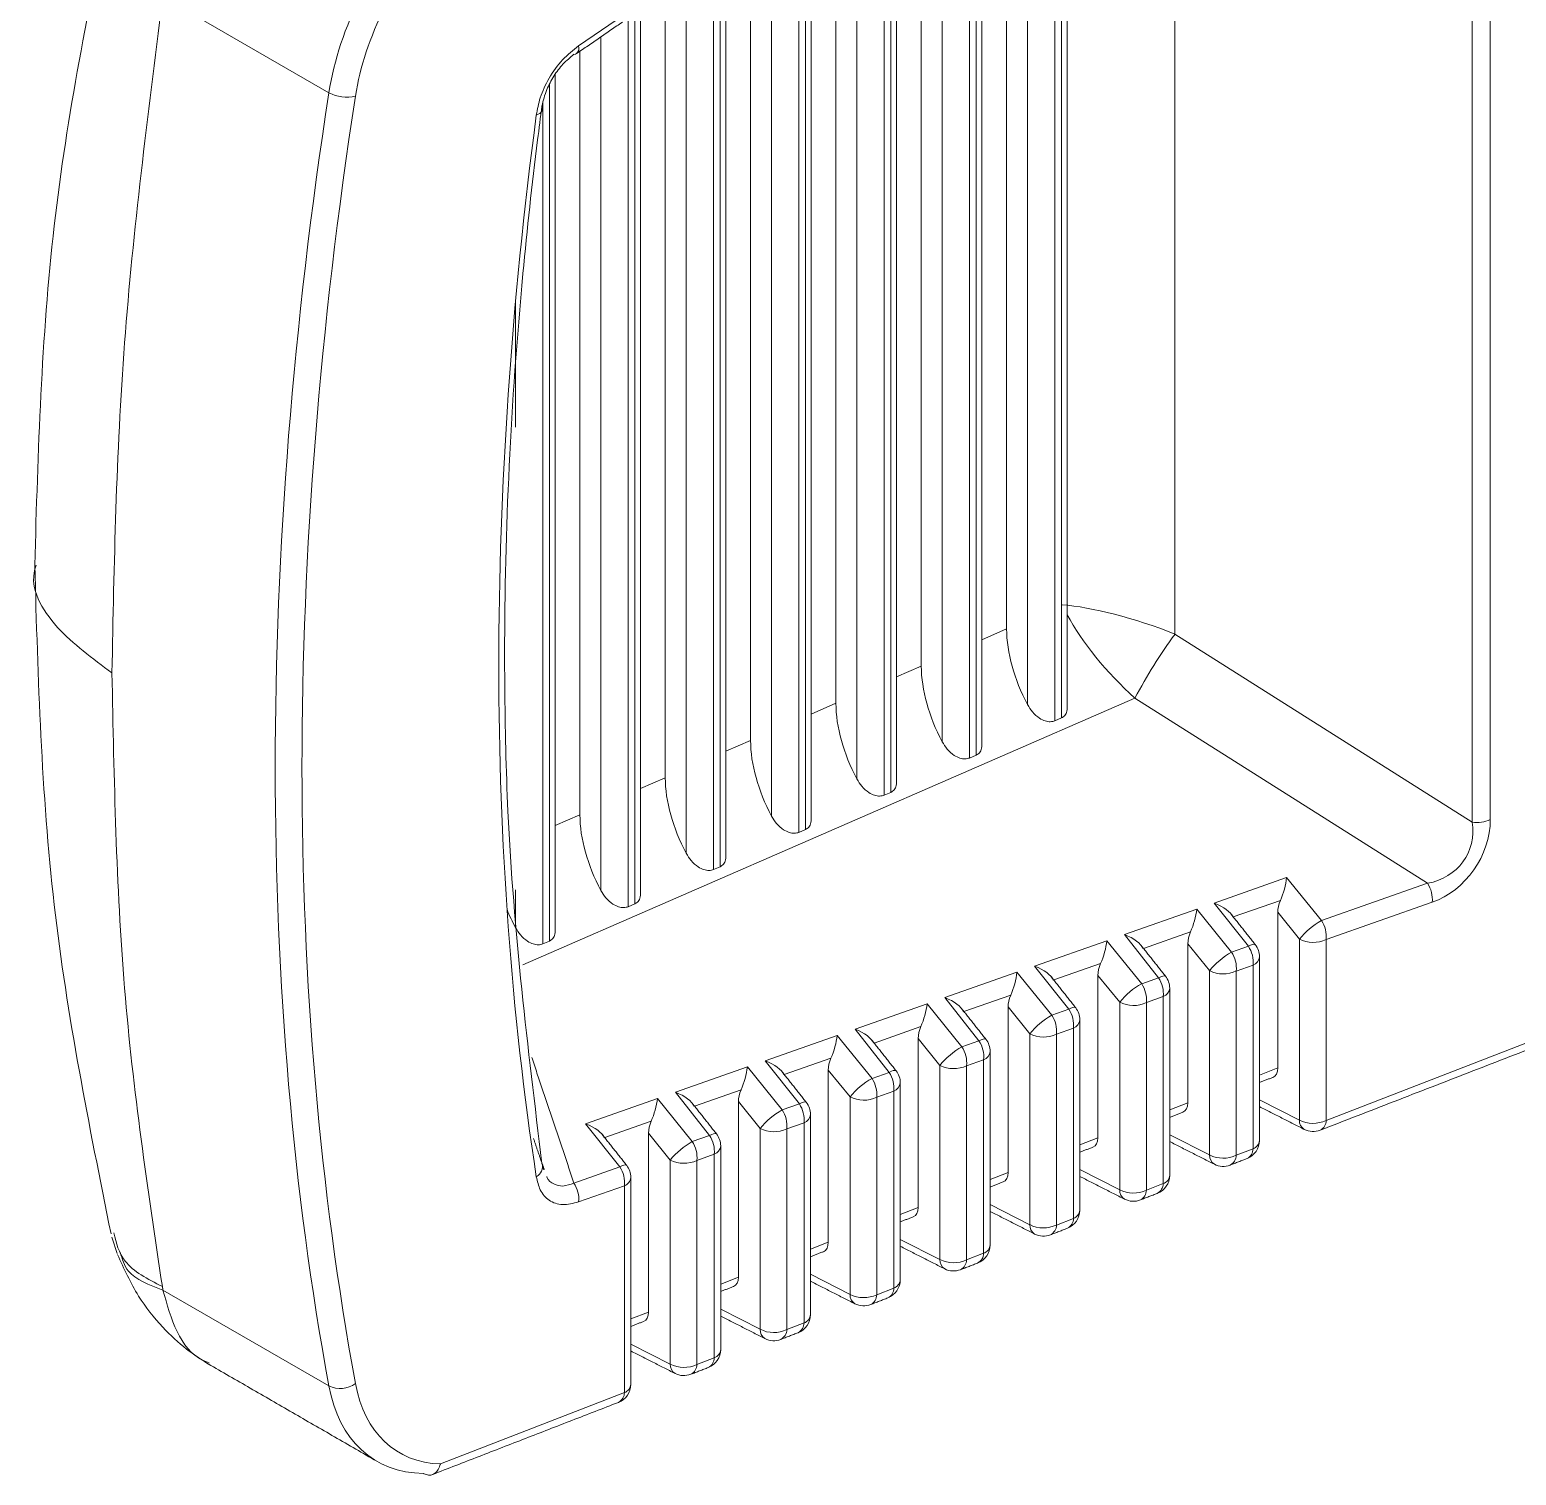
# Model space of a CAD drawing. Extents: x 12.1 to 108.7, y 1 to 80.4.
# Drawn here: x 71.989 to 72.752, y 7.074 to 7.816 of the extents above; entities that cross this region are included whole.
import ezdxf

# ---------------------------------------------------------------- set-up
doc = ezdxf.new("R2010")
doc.units = 0
doc.header["$MEASUREMENT"] = 0
doc.linetypes.add('SLD-Solid', pattern=[0])
doc.layers.get('0').update_dxf_attribs({"linetype": 'CONTINUOUS'})

msp = doc.modelspace()

# ---------------------------------------------------------------- linework, layer by layer
at = {"color": 7, "linetype": 'SLD-Solid', "lineweight": 15}
for p, q in [((72.72985, 7.40939), (72.72985, 8.09687)), ((72.73912, 8.09815), (72.73912, 7.41068)), ((72.57714, 8.02598), (72.57714, 7.50597)), ((72.51549, 7.97308), (72.51549, 7.46138)), ((72.51884, 7.46284), (72.51884, 7.97538)), ((72.49065, 7.96649), (72.49065, 7.50855)), ((72.50141, 7.46971), (72.50141, 7.97027)), ((72.47165, 7.94292), (72.47165, 7.44228)), ((72.475, 7.44374), (72.475, 7.94523)), ((72.44681, 7.93634), (72.44681, 7.48946)), ((72.45757, 7.45061), (72.45757, 7.93874)), ((72.42781, 7.91277), (72.42781, 7.42319)), ((72.43116, 7.42465), (72.43116, 7.91508)), ((72.40297, 7.90615), (72.40297, 7.47037)), ((72.41373, 7.43152), (72.41373, 7.90722)), ((72.38397, 7.88262), (72.38397, 7.4041)), ((72.38732, 7.40556), (72.38732, 7.88526)), ((72.35913, 7.87462), (72.35913, 7.45128)), ((72.36989, 7.41243), (72.36989, 7.8757)), ((72.34013, 7.85252), (72.34013, 7.38501)), ((72.34348, 7.38647), (72.34348, 7.85793)), ((72.31529, 7.8431), (72.31529, 7.43218)), ((72.32605, 7.39334), (72.32605, 7.84417)), ((72.05724, 7.83319), (72.14248, 7.78398)), ((72.29964, 7.36737), (72.29964, 7.83513)), ((72.2943, 7.8242), (72.27077, 7.80802)), ((72.29629, 7.82352), (72.29629, 7.36591)), ((72.28221, 7.37424), (72.28221, 7.81264)), ((72.27144, 7.80524), (72.27144, 7.41309)), ((72.2558, 7.34828), (72.2558, 7.78819)), ((72.25245, 7.77886), (72.25245, 7.34682)), ((72.23837, 7.61226), (72.23837, 7.67672)), ((72.47793, 7.50301), (72.49065, 7.50855)), ((72.57714, 7.50597), (72.72985, 7.40939)), ((72.43409, 7.48392), (72.44681, 7.48946)), ((72.55653, 7.47301), (72.24208, 7.33607)), ((72.39025, 7.46483), (72.40297, 7.47037)), ((72.70687, 7.37793), (72.55653, 7.47301)), ((72.51884, 7.46284), (72.51549, 7.46138)), ((72.34641, 7.44574), (72.35913, 7.45128)), ((72.475, 7.44374), (72.47165, 7.44228)), ((72.30257, 7.42664), (72.31529, 7.43218)), ((72.43116, 7.42465), (72.42781, 7.42319)), ((72.25872, 7.40755), (72.27144, 7.41309)), ((72.38732, 7.40556), (72.38397, 7.4041)), ((72.34348, 7.38647), (72.34013, 7.38501)), ((72.59729, 7.36779), (72.6345, 7.38085)), ((72.6345, 7.38085), (72.65237, 7.3588)), ((72.65237, 7.3588), (72.70687, 7.37793)), ((72.23837, 7.35515), (72.23837, 7.37458)), ((72.65478, 7.25616), (72.9591, 7.37417)), ((72.29964, 7.36737), (72.29629, 7.36591)), ((72.55116, 7.3516), (72.58833, 7.36465)), ((72.58833, 7.36465), (72.60619, 7.34259)), ((72.61483, 7.34562), (72.59729, 7.36779)), ((72.6313, 7.36918), (72.6071, 7.36069)), ((72.62992, 7.36305), (72.62992, 7.2831)), ((72.64108, 7.34928), (72.62992, 7.36305)), ((72.70928, 7.36823), (72.65478, 7.3491)), ((72.2558, 7.34828), (72.25245, 7.34682)), ((72.50502, 7.3354), (72.54215, 7.34844)), ((72.54215, 7.34844), (72.56002, 7.32638)), ((72.5687, 7.32943), (72.55116, 7.3516)), ((72.58512, 7.35297), (72.56097, 7.3445)), ((72.58374, 7.34684), (72.58374, 7.26519)), ((72.5949, 7.33307), (72.58374, 7.34684)), ((72.64108, 7.25634), (72.64108, 7.34928)), ((72.65478, 7.3491), (72.65478, 7.25616)), ((72.60619, 7.34259), (72.61483, 7.34562)), ((72.45889, 7.31921), (72.49597, 7.33223)), ((72.49597, 7.33223), (72.51384, 7.31017)), ((72.52256, 7.31324), (72.50502, 7.3354)), ((72.53894, 7.33677), (72.51483, 7.3283)), ((72.5949, 7.23843), (72.5949, 7.33307)), ((72.61724, 7.33592), (72.6086, 7.33289)), ((72.6086, 7.33289), (72.6086, 7.23826)), ((72.61724, 7.24161), (72.61724, 7.33592)), ((72.53757, 7.33063), (72.53757, 7.24729)), ((72.54872, 7.31686), (72.53757, 7.33063)), ((72.56002, 7.32638), (72.5687, 7.32943)), ((72.47643, 7.29704), (72.45889, 7.31921)), ((72.49277, 7.32056), (72.4687, 7.31211)), ((72.54872, 7.22053), (72.54872, 7.31686)), ((72.5711, 7.31973), (72.56242, 7.31668)), ((72.56242, 7.31668), (72.56242, 7.22035)), ((72.5711, 7.22372), (72.5711, 7.31973)), ((72.41275, 7.30302), (72.4498, 7.31602)), ((72.4498, 7.31602), (72.46766, 7.29397)), ((72.49139, 7.31442), (72.49139, 7.22938)), ((72.50255, 7.30065), (72.49139, 7.31442)), ((72.51384, 7.31017), (72.52256, 7.31324)), ((72.43029, 7.28085), (72.41275, 7.30302)), ((72.44659, 7.30435), (72.42256, 7.29591)), ((72.52497, 7.30354), (72.51625, 7.30047)), ((72.52497, 7.20583), (72.52497, 7.30354)), ((72.36662, 7.28682), (72.40362, 7.29981)), ((72.40362, 7.29981), (72.42149, 7.27776)), ((72.44521, 7.29821), (72.44521, 7.21147)), ((72.45637, 7.28444), (72.44521, 7.29821)), ((72.46766, 7.29397), (72.47643, 7.29704)), ((72.50255, 7.20262), (72.50255, 7.30065)), ((72.51625, 7.30047), (72.51625, 7.20245)), ((72.38416, 7.26465), (72.36662, 7.28682)), ((72.40041, 7.28814), (72.37643, 7.27972)), ((72.47883, 7.28734), (72.47007, 7.28427)), ((72.47883, 7.18794), (72.47883, 7.28734)), ((72.32048, 7.27063), (72.35744, 7.2836)), ((72.35744, 7.2836), (72.37531, 7.26155)), ((72.39904, 7.282), (72.39904, 7.19357)), ((72.41019, 7.26823), (72.39904, 7.282)), ((72.42149, 7.27776), (72.43029, 7.28085)), ((72.45637, 7.18472), (72.45637, 7.28444)), ((72.47007, 7.28427), (72.47007, 7.18454)), ((72.62055, 7.27946), (72.62992, 7.2831)), ((72.33802, 7.24846), (72.32048, 7.27063)), ((72.35424, 7.27193), (72.33029, 7.26353)), ((72.4327, 7.27115), (72.42389, 7.26806)), ((72.4327, 7.17005), (72.4327, 7.27115)), ((72.27435, 7.25443), (72.31127, 7.26739)), ((72.31127, 7.26739), (72.32913, 7.24534)), ((72.35286, 7.2658), (72.35286, 7.17566)), ((72.36402, 7.25202), (72.35286, 7.2658)), ((72.37531, 7.26155), (72.38416, 7.26465)), ((72.41019, 7.16681), (72.41019, 7.26823)), ((72.42389, 7.26806), (72.42389, 7.16664)), ((72.57441, 7.26157), (72.58374, 7.26519)), ((72.62055, 7.26677), (72.64108, 7.25634)), ((72.30806, 7.25572), (72.28416, 7.24733)), ((72.29189, 7.23227), (72.27435, 7.25443)), ((72.30668, 7.24959), (72.30668, 7.15776)), ((72.31784, 7.23581), (72.30668, 7.24959)), ((72.32913, 7.24534), (72.33802, 7.24846)), ((72.36402, 7.1489), (72.36402, 7.25202)), ((72.38656, 7.25495), (72.37771, 7.25185)), ((72.37771, 7.25185), (72.37771, 7.14873)), ((72.38656, 7.15216), (72.38656, 7.25495)), ((72.57441, 7.24884), (72.5949, 7.23843)), ((72.52828, 7.24368), (72.53757, 7.24729)), ((72.6086, 7.23826), (72.61724, 7.24161)), ((72.26836, 7.22401), (72.29189, 7.23227)), ((72.31784, 7.131), (72.31784, 7.23581)), ((72.34043, 7.23876), (72.33154, 7.23564)), ((72.33154, 7.23564), (72.33154, 7.13082)), ((72.34043, 7.13427), (72.34043, 7.23876)), ((72.48214, 7.22579), (72.49139, 7.22938)), ((72.52828, 7.23091), (72.54872, 7.22053)), ((72.2943, 7.22257), (72.27077, 7.21431)), ((72.2943, 7.11638), (72.2943, 7.22257)), ((72.56242, 7.22035), (72.5711, 7.22372)), ((72.43601, 7.20791), (72.44521, 7.21147)), ((72.48214, 7.21299), (72.50255, 7.20262)), ((72.51625, 7.20245), (72.52497, 7.20583)), ((72.43601, 7.19506), (72.45637, 7.18472)), ((72.38988, 7.19002), (72.39904, 7.19357)), ((72.47007, 7.18454), (72.47883, 7.18794)), ((72.34374, 7.17213), (72.35286, 7.17566)), ((72.38988, 7.17713), (72.41019, 7.16681)), ((72.05724, 7.16902), (72.14248, 7.11981)), ((72.42389, 7.16664), (72.4327, 7.17005)), ((72.29761, 7.15424), (72.30668, 7.15776)), ((72.34374, 7.15921), (72.36402, 7.1489)), ((72.37771, 7.14873), (72.38656, 7.15216)), ((72.29761, 7.14128), (72.31784, 7.131)), ((72.33154, 7.13082), (72.34043, 7.13427)), ((72.19976, 7.07973), (72.2943, 7.11638))]:
    msp.add_line(p, q, dxfattribs=at)
at = {"color": 7, "linetype": 'SLD-Solid', "lineweight": 15, "flags": 128}
for points in [[(72.24903, 7.77248), (72.24997, 7.77287), (72.25077, 7.77333), (72.25141, 7.77386), (72.25188, 7.77445), (72.25217, 7.77507), (72.25227, 7.77573), (72.25219, 7.77641), (72.25192, 7.7771)], [(72.61483, 7.34562), (72.61598, 7.34616), (72.61694, 7.34651), (72.61769, 7.34664), (72.61821, 7.34656), (72.61839, 7.34642)], [(72.5687, 7.32943), (72.56984, 7.32997), (72.57081, 7.33031), (72.57156, 7.33045), (72.57207, 7.33037), (72.57226, 7.33023)], [(72.52256, 7.31324), (72.52371, 7.31378), (72.52467, 7.31412), (72.52543, 7.31425), (72.52594, 7.31417), (72.52612, 7.31403)], [(72.47643, 7.29704), (72.47757, 7.29758), (72.47854, 7.29793), (72.47929, 7.29806), (72.47981, 7.29798), (72.47999, 7.29784)], [(72.43029, 7.28085), (72.43144, 7.28139), (72.4324, 7.28173), (72.43316, 7.28187), (72.43367, 7.28179), (72.43385, 7.28165)], [(72.38416, 7.26465), (72.3853, 7.2652), (72.38627, 7.26554), (72.38702, 7.26567), (72.38754, 7.26559), (72.38772, 7.26545)], [(72.33802, 7.24846), (72.33917, 7.249), (72.34014, 7.24934), (72.34089, 7.24948), (72.3414, 7.2494), (72.34158, 7.24926)], [(72.29189, 7.23227), (72.29304, 7.23281), (72.294, 7.23315), (72.29475, 7.23328), (72.29527, 7.2332), (72.29545, 7.23306)]]:
    msp.add_lwpolyline(points, dxfattribs=at)
at = {"color": 7, "linetype": 'SLD-Solid', "lineweight": 15}
for centre, radius, start, end in [((72.26703, 7.80688), 0.00391, 314.04162, 16.93855), ((72.26846, 7.806), 0.00233, 267.69827, 303.71721), ((72.15151, 7.80026), 0.01861, 240.98996, 284.36843), ((72.78436, 7.35345), 0.25729, 143.6456, 152.30937), ((72.73244, 7.42481), 0.01563, 260.45114, 295.31658), ((72.69447, 7.36971), 0.01488, 354.3107, 33.55617), ((72.67167, 7.32447), 0.03939, 119.34598, 140.96211), ((72.63997, 7.35058), 0.01488, 354.3107, 33.55617), ((72.6481, 7.3631), 0.0155, 243.05429, 295.48932), ((72.6255, 7.30826), 0.03939, 119.34598, 140.96211), ((72.59379, 7.33437), 0.01488, 354.3107, 33.55617), ((72.60243, 7.3374), 0.01488, 354.3107, 33.55617), ((72.61541, 7.34076), 0.00516, 290.69205, 353.99674), ((72.61055, 7.34022), 0.01, 0, 38.35272), ((72.60193, 7.34689), 0.0155, 243.05429, 295.48932), ((72.57932, 7.29205), 0.03939, 119.34598, 140.96211), ((72.54762, 7.31816), 0.01488, 354.3107, 33.55617), ((72.5563, 7.32121), 0.01488, 354.3107, 33.55617), ((72.56928, 7.32456), 0.00516, 290.69205, 353.99674), ((72.56441, 7.32402), 0.01, 0, 38.35272), ((72.55575, 7.33068), 0.0155, 243.05429, 295.48932), ((72.53314, 7.27584), 0.03939, 119.34598, 140.96211), ((72.50144, 7.30195), 0.01488, 354.3107, 33.55617), ((72.51016, 7.30501), 0.01488, 354.3107, 33.55617), ((72.51828, 7.30783), 0.01, 0, 38.35272), ((72.52314, 7.30837), 0.00516, 290.69205, 353.99674), ((72.48697, 7.25963), 0.03939, 119.34598, 140.96211), ((72.45526, 7.28574), 0.01488, 354.3107, 33.55617), ((72.46403, 7.28882), 0.01488, 354.3107, 33.55617), ((72.47214, 7.29163), 0.01, 0, 38.35272), ((72.50957, 7.31447), 0.0155, 243.05429, 295.48932), ((72.47701, 7.29217), 0.00516, 290.69205, 353.99674), ((72.41789, 7.27262), 0.01488, 354.3107, 33.55617), ((72.42601, 7.27544), 0.01, 0, 38.35272), ((72.4634, 7.29826), 0.0155, 243.05429, 295.48932), ((72.44079, 7.24342), 0.03939, 119.34598, 140.96211), ((72.40909, 7.26953), 0.01488, 354.3107, 33.55617), ((72.43087, 7.27598), 0.00516, 290.69205, 353.99674), ((72.37176, 7.25643), 0.01488, 354.3107, 33.55617), ((72.37988, 7.25925), 0.01, 0, 38.35272), ((72.41722, 7.28205), 0.0155, 243.05429, 295.48932), ((72.39461, 7.22721), 0.03939, 119.34598, 140.96211), ((72.36291, 7.25332), 0.01488, 354.3107, 33.55617), ((72.38474, 7.25979), 0.00516, 290.69205, 353.99674), ((72.64629, 7.25599), 0.00522, 176.2004, 238.45822), ((72.6481, 7.27016), 0.0155, 243.05429, 295.48932), ((72.64924, 7.25609), 0.00554, 296.42522, 0.74988), ((72.32562, 7.24024), 0.01488, 354.3107, 33.55617), ((72.33374, 7.24305), 0.01, 0, 38.35272), ((72.37104, 7.26584), 0.0155, 243.05429, 295.48932), ((72.64809, 7.26046), 0.01, 243.06578, 291.19446), ((72.34844, 7.211), 0.03939, 119.34598, 140.96211), ((72.31673, 7.23711), 0.01488, 354.3107, 33.55617), ((72.33861, 7.24359), 0.00516, 290.69205, 353.99674), ((72.61055, 7.2459), 0.01, 291.19446, 0), ((72.61156, 7.24162), 0.00568, 297.32269, 359.85241), ((72.61555, 7.24633), 0.00502, 289.6333, 355.0555), ((72.24638, 7.23242), 0.0058, 297.17835, 17.09957), ((72.27949, 7.22404), 0.01488, 354.3107, 33.55617), ((72.28761, 7.22686), 0.01, 0, 38.35272), ((72.32487, 7.24963), 0.0155, 243.05429, 295.48932), ((72.60025, 7.23816), 0.00535, 177.04023, 237.6184), ((72.60193, 7.25225), 0.0155, 243.05429, 295.48932), ((72.60191, 7.24255), 0.01, 243.06578, 291.19446), ((72.60292, 7.23827), 0.00568, 297.32269, 359.85241), ((72.29261, 7.22729), 0.00502, 289.6333, 355.0555), ((72.56441, 7.22801), 0.01, 291.19446, 0), ((72.56942, 7.22844), 0.00502, 289.6333, 355.0555), ((72.25596, 7.21578), 0.01488, 354.3107, 33.55617), ((72.55575, 7.23435), 0.0155, 243.05429, 295.48932), ((72.55407, 7.22025), 0.00535, 177.04023, 237.6184), ((72.55674, 7.22037), 0.00568, 297.32269, 359.85241), ((72.56542, 7.22373), 0.00568, 297.32269, 359.85241), ((72.51828, 7.21012), 0.01, 291.19446, 0), ((72.52328, 7.21055), 0.00502, 289.6333, 355.0555), ((72.55573, 7.22464), 0.01, 243.06578, 291.19446), ((72.50789, 7.20234), 0.00535, 177.04023, 237.6184), ((72.50957, 7.21644), 0.0155, 243.05429, 295.48932), ((72.51057, 7.20246), 0.00568, 297.32269, 359.85241), ((72.51929, 7.20584), 0.00568, 297.32269, 359.85241), ((72.50956, 7.20674), 0.01, 243.06578, 291.19446), ((72.47214, 7.19223), 0.01, 291.19446, 0), ((72.47315, 7.18795), 0.00568, 297.32269, 359.85241), ((72.47715, 7.19266), 0.00502, 289.6333, 355.0555), ((72.46172, 7.18444), 0.00535, 177.04023, 237.6184), ((72.4634, 7.19854), 0.0155, 243.05429, 295.48932), ((72.46338, 7.18883), 0.01, 243.06578, 291.19446), ((72.46439, 7.18456), 0.00568, 297.32269, 359.85241), ((72.42601, 7.17434), 0.01, 291.19446, 0), ((72.43101, 7.17477), 0.00502, 289.6333, 355.0555), ((72.41722, 7.18063), 0.0155, 243.05429, 295.48932), ((72.41554, 7.16653), 0.00535, 177.04023, 237.6184), ((72.41821, 7.16665), 0.00568, 297.32269, 359.85241), ((72.42702, 7.17007), 0.00568, 297.32269, 359.85241), ((72.37988, 7.15645), 0.01, 291.19446, 0), ((72.38488, 7.15689), 0.00502, 289.6333, 355.0555), ((72.4172, 7.17093), 0.01, 243.06578, 291.19446), ((72.36936, 7.14863), 0.00535, 177.04023, 237.6184), ((72.37104, 7.16272), 0.0155, 243.05429, 295.48932), ((72.37203, 7.14874), 0.00568, 297.32269, 359.85241), ((72.38088, 7.15218), 0.00568, 297.32269, 359.85241), ((72.37103, 7.15302), 0.01, 243.06578, 291.19446), ((72.33374, 7.13856), 0.01, 291.19446, 0), ((72.33475, 7.13429), 0.00568, 297.32269, 359.85241), ((72.33875, 7.139), 0.00502, 289.6333, 355.0555), ((72.32319, 7.13072), 0.00535, 177.04023, 237.6184), ((72.32487, 7.14482), 0.0155, 243.05429, 295.48932), ((72.32485, 7.13512), 0.01, 243.06578, 291.19446), ((72.32586, 7.13084), 0.00568, 297.32269, 359.85241), ((72.14829, 7.13197), 0.01348, 244.48547, 305.56063), ((72.28761, 7.12067), 0.01, 291.19446, 0), ((72.29261, 7.12111), 0.00502, 289.6333, 355.0555), ((72.28862, 7.1164), 0.00568, 297.32269, 359.85241)]:
    msp.add_arc(centre, radius, start, end, dxfattribs=at)
for centre, major_axis, ratio, start_param, end_param in [((72.22998, 7.81212), (0.06455, 0.10125), 0.604584, 1.264376, 2.200997), ((72.23667, 7.80782), (0.05957, 0.09257), 0.606975, 1.282137, 2.203671), ((73.78952, 8.30774), (1.21808, 1.89372), 0.606848, 2.203527, 2.567035), ((73.79621, 8.30345), (1.2131, 1.88504), 0.606975, 2.203671, 2.567179), ((73.84547, 8.32903), (1.17592, 1.82549), 0.606958, 2.231413, 2.540442), ((72.56161, 7.49649), (0.05982, -0.02069), 0.225528, 1.386846, 2.434043), ((72.56161, 7.49649), (-0.04394, 0.04585), 0.320773, 0.858748, 1.783948), ((72.53344, 7.48422), (-0.03018, 0.05215), 0.581784, 0.788082, 1.513013), ((72.4896, 7.46513), (-0.03018, 0.05215), 0.581784, 0.788082, 1.513013), ((72.44576, 7.44604), (-0.03018, 0.05215), 0.581784, 0.788082, 1.513013), ((72.40192, 7.42695), (-0.03018, 0.05215), 0.581784, 0.788082, 1.513013), ((72.35808, 7.40785), (-0.03018, 0.05215), 0.581784, 0.788082, 1.513013), ((72.31424, 7.38876), (-0.03018, 0.05215), 0.581784, 0.788082, 1.513013), ((72.69697, 7.40855), (0.02952, -0.01741), 0.875291, 5.491748, 6.903274), ((72.70366, 7.40426), (0.02215, 0.03331), 0.831459, 3.975588, 5.387114), ((72.63022, 7.37545), (0.00328, 0.01158), 0.259069, 4.215918, 5.27033), ((72.2704, 7.36967), (-0.03018, 0.05215), 0.581784, 1.340707, 1.513013), ((72.58405, 7.35924), (0.00328, 0.01158), 0.259069, 4.215918, 5.27033), ((72.59301, 7.36238), (0.01404, -0.00407), 0.443879, 0.337051, 1.391463), ((72.63737, 7.36662), (0.00441, 0.00973), 0.616481, 1.587449, 2.205181), ((72.53787, 7.34303), (0.00328, 0.01158), 0.259069, 4.215918, 5.27033), ((72.54687, 7.34619), (0.01404, -0.00407), 0.443879, 0.337051, 1.391463), ((72.59119, 7.35042), (0.00441, 0.00973), 0.616481, 1.587449, 2.205181), ((72.49169, 7.32682), (0.00328, 0.01158), 0.259069, 4.215918, 5.27033), ((72.50074, 7.32999), (0.01404, -0.00407), 0.443879, 0.337051, 1.391463), ((72.54501, 7.33421), (0.00441, 0.00973), 0.616481, 1.587449, 2.205181), ((72.45461, 7.3138), (0.01404, -0.00407), 0.443879, 0.337051, 1.391463), ((72.49884, 7.318), (0.00441, 0.00973), 0.616481, 1.587449, 2.205181), ((72.44552, 7.31061), (0.00328, 0.01158), 0.259069, 4.215918, 5.27033), ((72.40847, 7.29761), (0.01404, -0.00407), 0.443879, 0.337051, 1.391463), ((72.45266, 7.30179), (0.00441, 0.00973), 0.616481, 1.587449, 2.205181), ((72.39934, 7.2944), (0.00328, 0.01158), 0.259069, 4.215918, 5.27033), ((72.36234, 7.28141), (0.01404, -0.00407), 0.443879, 0.337051, 1.391463), ((72.40648, 7.28558), (0.00441, 0.00973), 0.616481, 1.587449, 2.205181), ((72.35316, 7.27819), (0.00328, 0.01158), 0.259069, 4.215918, 5.27033), ((72.62277, 7.28721), (-0.00507, 0.00872), 0.578158, 3.050557, 3.924328), ((72.3162, 7.26522), (0.01404, -0.00407), 0.443879, 0.337051, 1.391463), ((72.36031, 7.26937), (0.00441, 0.00973), 0.616481, 1.587449, 2.205181), ((72.30698, 7.26198), (0.00328, 0.01158), 0.259069, 4.215918, 5.27033), ((72.5766, 7.26931), (-0.00507, 0.00872), 0.578158, 3.050557, 3.924328), ((72.31413, 7.25316), (0.00441, 0.00973), 0.616481, 1.587449, 2.205181), ((72.27007, 7.24903), (0.01404, -0.00407), 0.443879, 0.337051, 1.391463), ((72.53042, 7.2514), (-0.00507, 0.00872), 0.578158, 3.050557, 3.924328), ((72.48424, 7.23349), (-0.00507, 0.00872), 0.578158, 3.050557, 3.924328), ((72.43807, 7.21559), (-0.00507, 0.00872), 0.578158, 3.050557, 3.924328), ((72.39189, 7.19768), (-0.00507, 0.00872), 0.578158, 3.050557, 3.924328), ((72.34571, 7.17978), (-0.00507, 0.00872), 0.578158, 3.050557, 3.924328), ((72.29954, 7.16187), (-0.00507, 0.00872), 0.578158, 3.050557, 3.924328), ((72.22998, 7.18337), (0.06455, 0.10125), 0.604584, 2.564505, 3.501126), ((72.23667, 7.17907), (0.05957, 0.09257), 0.606975, 2.567179, 3.488712)]:
    msp.add_ellipse(centre, major_axis=major_axis, ratio=ratio, start_param=start_param, end_param=end_param, dxfattribs=at)
for points, degree in [([(72.52177, 7.46812), (72.52177, 7.97739)], 1), ([(72.47793, 7.44903), (72.47793, 7.94724)], 1), ([(72.43409, 7.42994), (72.43409, 7.91778)], 1), ([(72.39025, 7.41084), (72.39025, 7.89744)], 1), ([(72.34641, 7.39175), (72.34641, 7.86729)], 1), ([(72.30257, 7.37266), (72.30257, 7.83714)], 1), ([(72.03103, 7.48598), (72.03211, 7.54196), (72.03428, 7.65392), (72.04938, 7.77199), (72.05692, 7.83103)], 3), ([(72.26975, 7.80407), (72.29327, 7.82025)], 1), ([(72.25872, 7.35357), (72.25872, 7.79336)], 1), ([(72.03103, 7.48598), (72.03211, 7.43125), (72.03428, 7.3218), (72.04938, 7.22115), (72.05692, 7.17083)], 3), ([(72.61839, 7.34642), (72.60589, 7.36222)], 1), ([(72.6517, 7.25113), (72.95595, 7.36911)], 1), ([(72.57226, 7.33023), (72.55975, 7.34603)], 1), ([(72.62055, 7.2459), (72.62055, 7.34022)], 1), ([(72.52612, 7.31403), (72.51362, 7.32984)], 1), ([(72.57441, 7.22801), (72.57441, 7.32402)], 1), ([(72.47999, 7.29784), (72.46748, 7.31364)], 1), ([(72.52828, 7.21012), (72.52828, 7.30783)], 1), ([(72.43385, 7.28165), (72.42135, 7.29745)], 1), ([(72.24667, 7.28855), (72.26836, 7.22401)], 1), ([(72.48214, 7.19223), (72.48214, 7.29163)], 1), ([(72.38772, 7.26545), (72.37521, 7.28125)], 1), ([(72.62055, 7.27562), (72.62736, 7.27826)], 1), ([(72.43601, 7.17434), (72.43601, 7.27544)], 1), ([(72.34158, 7.24926), (72.32908, 7.26506)], 1), ([(72.62055, 7.26323), (72.64356, 7.25154)], 1), ([(72.38988, 7.15645), (72.38988, 7.25925)], 1), ([(72.57441, 7.25773), (72.58118, 7.26036)], 1), ([(72.29545, 7.23306), (72.28295, 7.24887)], 1), ([(72.25192, 7.23412), (72.24764, 7.2468)], 1), ([(72.34374, 7.13856), (72.34374, 7.24305)], 1), ([(72.52828, 7.23984), (72.53501, 7.24245)], 1), ([(72.57441, 7.2453), (72.59738, 7.23363)], 1), ([(72.25192, 7.23412), (72.25308, 7.23089)], 1), ([(72.60553, 7.23323), (72.61416, 7.23658)], 1), ([(72.29761, 7.12067), (72.29761, 7.22686)], 1), ([(72.48214, 7.22195), (72.48883, 7.22455)], 1), ([(72.52828, 7.22738), (72.5512, 7.21573)], 1), ([(72.55935, 7.21532), (72.56803, 7.21869)], 1), ([(72.48214, 7.20945), (72.50503, 7.19782)], 1), ([(72.43601, 7.20407), (72.44265, 7.20664)], 1), ([(72.03099, 7.19621), (72.03371, 7.18781)], 1), ([(72.51317, 7.19741), (72.52189, 7.2008)], 1), ([(72.38988, 7.18618), (72.39648, 7.18874)], 1), ([(72.43601, 7.19152), (72.45885, 7.17992)], 1), ([(72.467, 7.17951), (72.47576, 7.18291)], 1), ([(72.38988, 7.17359), (72.41267, 7.16201)], 1), ([(72.05692, 7.17083), (72.05724, 7.16902)], 1), ([(72.34374, 7.16829), (72.3503, 7.17083)], 1), ([(72.42082, 7.1616), (72.42963, 7.16502)], 1), ([(72.29761, 7.1504), (72.30412, 7.15292)], 1), ([(72.34374, 7.15567), (72.3665, 7.14411)], 1), ([(72.37464, 7.1437), (72.38349, 7.14713)], 1), ([(72.29761, 7.13774), (72.32032, 7.1262)], 1), ([(72.08042, 7.13115), (72.16708, 7.08112)], 1), ([(72.32847, 7.12579), (72.33736, 7.12924)], 1), ([(72.19572, 7.07432), (72.29122, 7.11135)], 1), ([(72.19132, 7.07472), (72.19109, 7.07486)], 1)]:
    msp.add_open_spline(points, degree=degree, dxfattribs=at)
for points, knots in [([(72.03055, 7.88398), (72.01923, 7.82818), (71.99646, 7.71589), (71.99306, 7.59974), (71.99135, 7.54131)], [0, 0, 0, 0, 0.497018, 1, 1, 1, 1]), ([(72.27077, 7.80802), (72.26794, 7.80578), (72.26226, 7.8013), (72.25536, 7.7917), (72.25076, 7.7817), (72.24958, 7.77543), (72.24903, 7.77248)], [0, 0, 0, 0, 0.261879, 0.524407, 0.77642, 1, 1, 1, 1]), ([(72.25192, 7.7771), (72.2526, 7.77993), (72.25381, 7.78495), (72.25786, 7.79257), (72.26275, 7.79904), (72.26645, 7.8021), (72.26836, 7.80368)], [0, 0, 0, 0, 0.2953358, 0.524717, 0.75446, 1, 1, 1, 1]), ([(72.25192, 7.7771), (72.25117, 7.77133), (72.24742, 7.74247), (72.23701, 7.64695), (72.23247, 7.55367), (72.23287, 7.46306), (72.23489, 7.37325), (72.24465, 7.29352), (72.25192, 7.23412)], [0, 0, 0, 0, 0.029968, 0.149857, 0.5, 0.529967, 0.649857, 1, 1, 1, 1]), ([(72.03103, 7.48598), (72.021, 7.4934), (72.00017, 7.50882), (71.98839, 7.52986), (71.99179, 7.54058), (71.99201, 7.54125)], [0, 0, 0, 0, 0.465357, 0.966382, 1, 1, 1, 1]), ([(71.99135, 7.54131), (71.99306, 7.48288), (71.99644, 7.36669), (72.01923, 7.25393), (72.03055, 7.19788)], [0, 0, 0, 0, 0.502926, 1, 1, 1, 1]), ([(72.51549, 7.46138), (72.51471, 7.46116), (72.51316, 7.46072), (72.51034, 7.46126), (72.50709, 7.46283), (72.50385, 7.4657), (72.50219, 7.46842), (72.50141, 7.46971)], [0, 0, 0, 0, 0.161024, 0.321391, 0.49791, 0.763002, 1, 1, 1, 1]), ([(72.52167, 7.46812), (72.52168, 7.46752), (72.5217, 7.46598), (72.52076, 7.46401), (72.51946, 7.46321), (72.51884, 7.46284)], [0, 0, 0, 0, 0.250755, 0.645851, 1, 1, 1, 1]), ([(72.47165, 7.44228), (72.47087, 7.44206), (72.46932, 7.44163), (72.4665, 7.44217), (72.46325, 7.44374), (72.46001, 7.44661), (72.45835, 7.44933), (72.45757, 7.45061)], [0, 0, 0, 0, 0.161024, 0.321391, 0.49791, 0.763002, 1, 1, 1, 1]), ([(72.47783, 7.44903), (72.47784, 7.44843), (72.47786, 7.44689), (72.47692, 7.44492), (72.47561, 7.44412), (72.475, 7.44374)], [0, 0, 0, 0, 0.2507551, 0.6458512, 1, 1, 1, 1]), ([(72.42781, 7.42319), (72.42703, 7.42297), (72.42547, 7.42253), (72.42266, 7.42308), (72.41941, 7.42465), (72.41617, 7.42752), (72.41451, 7.43024), (72.41373, 7.43152)], [0, 0, 0, 0, 0.161024, 0.321391, 0.49791, 0.763002, 1, 1, 1, 1]), ([(72.43399, 7.42994), (72.434, 7.42934), (72.43402, 7.4278), (72.43308, 7.42583), (72.43177, 7.42503), (72.43116, 7.42465)], [0, 0, 0, 0, 0.250755, 0.645851, 1, 1, 1, 1]), ([(72.38397, 7.4041), (72.38319, 7.40388), (72.38163, 7.40344), (72.37882, 7.40398), (72.37557, 7.40555), (72.37233, 7.40842), (72.37067, 7.41114), (72.36989, 7.41243)], [0, 0, 0, 0, 0.161024, 0.321391, 0.49791, 0.763002, 1, 1, 1, 1]), ([(72.39015, 7.41085), (72.39016, 7.41025), (72.39017, 7.4087), (72.38924, 7.40673), (72.38793, 7.40594), (72.38732, 7.40556)], [0, 0, 0, 0, 0.2507551, 0.6458512, 1, 1, 1, 1]), ([(72.34013, 7.38501), (72.33935, 7.38479), (72.33779, 7.38435), (72.33498, 7.38489), (72.33173, 7.38646), (72.32849, 7.38933), (72.32683, 7.39205), (72.32605, 7.39334)], [0, 0, 0, 0, 0.1610236, 0.3213905, 0.4979102, 0.7630016, 1, 1, 1, 1]), ([(72.34631, 7.39175), (72.34632, 7.39115), (72.34633, 7.38961), (72.3454, 7.38764), (72.34409, 7.38684), (72.34348, 7.38647)], [0, 0, 0, 0, 0.250755, 0.645851, 1, 1, 1, 1]), ([(72.29629, 7.36591), (72.29551, 7.36569), (72.29395, 7.36526), (72.29114, 7.3658), (72.28789, 7.36737), (72.28465, 7.37024), (72.28299, 7.37296), (72.28221, 7.37424)], [0, 0, 0, 0, 0.161024, 0.321391, 0.49791, 0.763002, 1, 1, 1, 1]), ([(72.30247, 7.37266), (72.30248, 7.37206), (72.30249, 7.37052), (72.30156, 7.36855), (72.30025, 7.36775), (72.29964, 7.36737)], [0, 0, 0, 0, 0.250755, 0.645851, 1, 1, 1, 1]), ([(72.25245, 7.34682), (72.25167, 7.3466), (72.25011, 7.34616), (72.2473, 7.34671), (72.24405, 7.34828), (72.24081, 7.35115), (72.23915, 7.35387), (72.23837, 7.35515)], [0, 0, 0, 0, 0.161024, 0.321391, 0.49791, 0.763002, 1, 1, 1, 1]), ([(72.25863, 7.35357), (72.25864, 7.35297), (72.25865, 7.35143), (72.25771, 7.34946), (72.25641, 7.34866), (72.2558, 7.34828)], [0, 0, 0, 0, 0.2507551, 0.6458512, 1, 1, 1, 1]), ([(72.25285, 7.23081), (72.25273, 7.231), (72.25245, 7.23143), (72.25242, 7.23263), (72.2524, 7.2333)], [0, 0, 0, 0, 0.438858, 1, 1, 1, 1]), ([(72.27077, 7.21431), (72.26794, 7.2136), (72.26226, 7.21219), (72.25536, 7.21462), (72.25076, 7.21985), (72.24958, 7.22489), (72.24903, 7.22726)], [0, 0, 0, 0, 0.261879, 0.524407, 0.77642, 1, 1, 1, 1]), ([(72.25435, 7.22736), (72.25439, 7.22725), (72.25507, 7.22527), (72.25797, 7.22328), (72.26272, 7.2219), (72.26644, 7.22329), (72.26836, 7.22401)], [0, 0, 0, 0, 0.020235, 0.339167, 0.658601, 1, 1, 1, 1]), ([(72.05692, 7.17083), (72.04944, 7.17469), (72.03614, 7.18156), (72.03322, 7.19325), (72.03194, 7.19836)], [0, 0, 0, 0, 0.5626494, 1, 1, 1, 1]), ([(72.03387, 7.18737), (72.03718, 7.18003), (72.04326, 7.16652), (72.05607, 7.15053), (72.06881, 7.13859), (72.07687, 7.13343), (72.08067, 7.131)], [0, 0, 0, 0, 0.316126, 0.581379, 0.802846, 1, 1, 1, 1]), ([(72.05724, 7.16902), (72.05022, 7.17169), (72.03876, 7.17606), (72.03624, 7.18499), (72.03526, 7.18846)], [0, 0, 0, 0, 0.612544, 1, 1, 1, 1]), ([(72.05724, 7.16902), (72.05932, 7.16162), (72.06348, 7.14682), (72.07264, 7.13466), (72.07984, 7.13205), (72.08102, 7.13162)], [0, 0, 0, 0, 0.455218, 0.910435, 1, 1, 1, 1]), ([(72.19132, 7.07472), (72.19209, 7.07441), (72.19365, 7.07377), (72.19596, 7.07423), (72.19794, 7.07569), (72.19913, 7.07767), (72.19962, 7.07914), (72.19975, 7.07966), (72.19976, 7.07973)], [0, 0, 0, 0, 0.219281, 0.438507, 0.659241, 0.882986, 0.98583, 1, 1, 1, 1])]:
    msp.add_open_spline(points, degree=3, knots=knots, dxfattribs=at)

doc.saveas('drawing.dxf')
